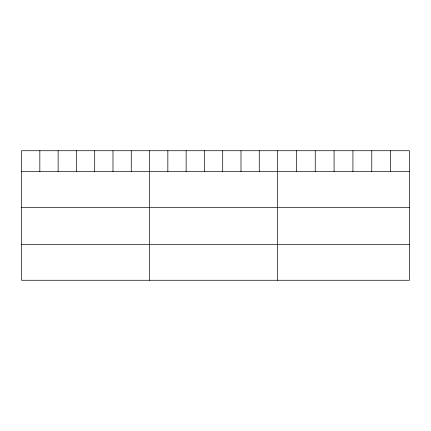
<?xml version="1.0" encoding="UTF-8"?>
<svg xmlns="http://www.w3.org/2000/svg" width="431" height="431" viewBox="0 0 431 431"><rect width="100%" height="100%" fill="white"/><g stroke="black" fill="none" stroke-linecap="round" stroke-linejoin="round"><path stroke-width="0.65" d="M409.45 171.446L409.45 280.269L21.55 280.269L21.55 150.731L409.45 150.731L409.45 171.446L21.55 171.446M21.55 207.359L409.45 207.359M21.55 244.355L409.45 244.355M390.61 150.731L390.61 171.446M371.77 150.731L371.77 171.446M352.93 150.731L352.93 171.446M334.084 150.731L334.084 171.446M315.244 150.731L315.244 171.446M296.404 150.731L296.404 171.446M277.564 150.731L277.564 280.269M259.279 150.731L259.279 171.446M240.988 150.731L240.988 171.446M222.703 150.731L222.703 171.446M204.418 150.731L204.418 171.446M186.133 150.731L186.133 171.446M167.842 150.731L167.842 171.446M149.557 150.731L149.557 280.269M131.272 150.731L131.272 171.446M112.981 150.731L112.981 171.446M94.696 150.731L94.696 171.446M76.411 150.731L76.411 171.446M58.126 150.731L58.126 171.446M39.835 150.731L39.835 171.446"/></g></svg>
